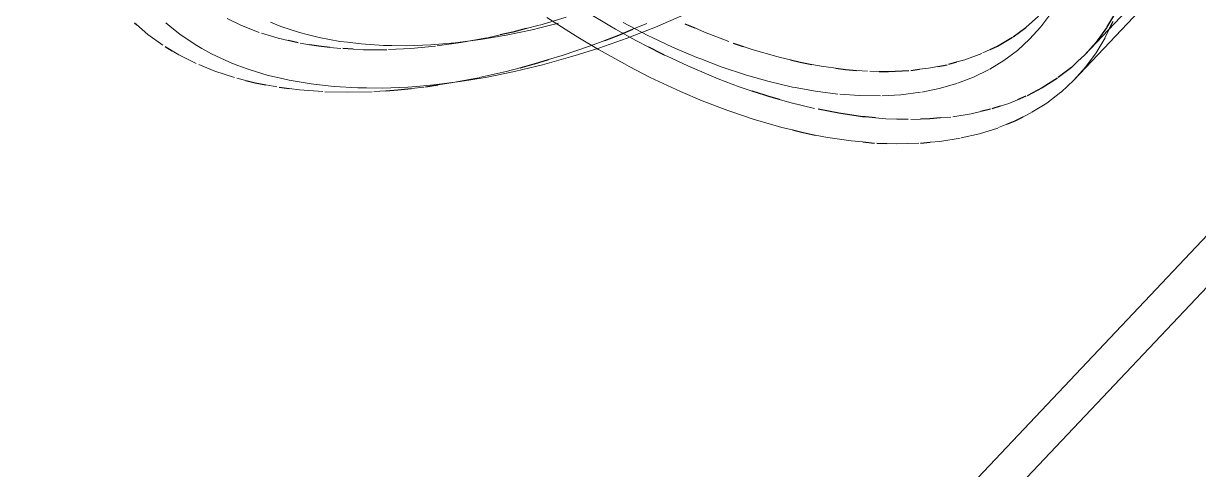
# Model space of a CAD drawing. Header units: millimetres. Extents: x -11795 to 47768, y 22971 to 65021.
# Drawn here: x 18491.8 to 18706.5, y 39193.2 to 39274.8 of the extents above; entities that cross this region are included whole.
import ezdxf

# ---------------------------------------------------------------- set-up
doc = ezdxf.new("R2010")
doc.units = ezdxf.units.MM
doc.linetypes.add('HIDDEN_50', pattern=[225, 150, -75])
doc.layers.add('PROFILE_HIDDEN', color=9, linetype='HIDDEN_50', lineweight=18)
doc.layers.add('PROFILE_VISIBLE', color=4, linetype='Continuous', lineweight=25)

msp = doc.modelspace()

# ---------------------------------------------------------------- linework, layer by layer
at = {"layer": 'PROFILE_HIDDEN'}
for p, q in [((18685.67, 39269.01), (19162.33, 39773.39)), ((18683.73, 39264.44), (18735.18, 39318.9)), ((18598.94, 39274.37), (18594.22, 39277.21)), ((18679.52, 39276.68), (18677.71, 39274.21)), ((18518.86, 39274.04), (18517.75, 39274.94)), ((18531.6, 39274.46), (18528.99, 39275.71)), ((18534.85, 39273.2), (18531.6, 39274.46)), ((18536.9, 39275.06), (18538.8, 39274.28)), ((18586.04, 39274.51), (18583.62, 39273.88)), ((18590.92, 39275.98), (18586.13, 39274.54)), ((18586.16, 39274.03), (18589.55, 39274.88)), ((18587.43, 39275.95), (18592.12, 39272.92)), ((18599.97, 39273.79), (18598.94, 39274.37)), ((18605.89, 39272.64), (18601.39, 39274.98)), ((18603.15, 39273.76), (18605.7, 39274.81)), ((18612.46, 39276.38), (18607.28, 39274.18)), ((18513.46, 39273.71), (18514.5, 39272.82)), ((18514.5, 39272.82), (18517.22, 39270.85)), ((18520.31, 39272.86), (18518.86, 39274.04)), ((18523.11, 39270.96), (18520.31, 39272.86)), ((18538.3, 39272.14), (18535.27, 39273.07)), ((18538.8, 39274.28), (18542.19, 39273.17)), ((18542.19, 39273.17), (18543.58, 39272.82)), ((18543.58, 39272.82), (18545.78, 39272.26)), ((18545.78, 39272.26), (18549.55, 39271.56)), ((18576.42, 39272.18), (18571.71, 39271.33)), ((18578.9, 39272.73), (18576.59, 39272.22)), ((18576.75, 39272.12), (18579.96, 39272.67)), ((18579.96, 39272.67), (18584.72, 39273.67)), ((18584.72, 39273.67), (18586.16, 39274.03)), ((18592.12, 39272.92), (18593.06, 39272.35)), ((18593.06, 39272.35), (18596.84, 39270.07)), ((18603.68, 39271.72), (18599.97, 39273.79)), ((18603.47, 39272.7), (18602.08, 39272.16)), ((18607.28, 39274.18), (18603.47, 39272.7)), ((18606.68, 39272.27), (18605.89, 39272.64)), ((18610.38, 39270.51), (18606.68, 39272.27)), ((18614.45, 39274.01), (18616.26, 39273.23)), ((18616.26, 39273.23), (18620.7, 39271.51)), ((18677.71, 39274.21), (18675.67, 39271.93)), ((18687.8, 39269.45), (18689.46, 39272.21)), ((18689.48, 39272.26), (18690.21, 39273.76)), ((18524.37, 39270.25), (18523.11, 39270.96)), ((18526.14, 39269.25), (18524.37, 39270.25)), ((18540.12, 39271.72), (18538.3, 39272.14)), ((18544.05, 39270.94), (18542.34, 39271.23)), ((18549.74, 39270.23), (18547.75, 39270.45)), ((18549.55, 39271.56), (18551, 39271.39)), ((18551, 39271.39), (18553.48, 39271.08)), ((18553.88, 39270.02), (18551.99, 39270.12)), ((18553.48, 39271.08), (18557.58, 39270.81)), ((18558.16, 39270.03), (18553.88, 39270.02)), ((18557.58, 39270.81), (18559.06, 39270.79)), ((18562.57, 39270.25), (18558.47, 39270.04)), ((18559.06, 39270.79), (18561.82, 39270.75)), ((18561.82, 39270.75), (18566.19, 39270.91)), ((18567.09, 39270.68), (18562.57, 39270.25)), ((18566.19, 39270.91), (18567.69, 39271.04)), ((18571.71, 39271.33), (18567.34, 39270.71)), ((18567.69, 39271.04), (18570.68, 39271.28)), ((18570.68, 39271.28), (18575.27, 39271.87)), ((18575.27, 39271.87), (18576.75, 39272.12)), ((18590.23, 39268.99), (18595.41, 39270.75)), ((18596.9, 39270.33), (18593.2, 39269.16)), ((18595.41, 39270.75), (18598, 39271.73)), ((18596.84, 39270.07), (18601.58, 39267.42)), ((18602.08, 39272.16), (18596.9, 39270.33)), ((18606.06, 39270.5), (18603.68, 39271.72)), ((18614.86, 39268.6), (18610.38, 39270.51)), ((18623.29, 39270.64), (18625.11, 39270.02)), ((18625.11, 39270.02), (18629.46, 39268.76)), ((18667.12, 39269.43), (18668.47, 39270.06)), ((18675.67, 39271.93), (18673.46, 39269.91)), ((18686.77, 39270.26), (18685.74, 39269.09)), ((18518.91, 39269.83), (18520.17, 39269.08)), ((18520.17, 39269.08), (18523.34, 39267.5)), ((18529.38, 39267.75), (18526.14, 39269.25)), ((18591.73, 39268.7), (18586.6, 39267.26)), ((18587.69, 39268.22), (18590.23, 39268.99)), ((18593.2, 39269.16), (18591.73, 39268.7)), ((18609.38, 39268.84), (18608.91, 39269.06)), ((18613.18, 39267.06), (18609.38, 39268.84)), ((18615.56, 39268.33), (18614.86, 39268.6)), ((18619.31, 39266.91), (18615.56, 39268.33)), ((18629.46, 39268.76), (18630.13, 39268.6)), ((18630.13, 39268.6), (18631.93, 39268.17)), ((18662.36, 39267.78), (18663.84, 39268.19)), ((18663.84, 39268.19), (18666.92, 39269.33)), ((18670.95, 39268.03), (18668.36, 39266.46)), ((18673.42, 39269.87), (18670.95, 39268.03)), ((18685.67, 39269.01), (18684.49, 39267.91)), ((18685.88, 39266.85), (18687.8, 39269.45)), ((18523.79, 39267.32), (18526.72, 39266.12)), ((18526.72, 39266.12), (18530.31, 39264.95)), ((18530.76, 39267.23), (18529.38, 39267.75)), ((18532.83, 39266.44), (18530.76, 39267.23)), ((18536.48, 39265.34), (18532.83, 39266.44)), ((18575.07, 39264.93), (18579.96, 39266.05)), ((18581.52, 39266.03), (18576.51, 39265)), ((18579.96, 39266.05), (18582.52, 39266.74)), ((18583.05, 39266.4), (18581.52, 39266.03)), ((18586.6, 39267.26), (18583.05, 39266.4)), ((18601.58, 39267.42), (18602.45, 39266.97)), ((18602.45, 39266.97), (18606.33, 39264.96)), ((18617.9, 39265.04), (18613.18, 39267.06)), ((18623.71, 39265.44), (18619.31, 39266.91)), ((18635.83, 39267.34), (18637.92, 39266.95)), ((18637.92, 39266.95), (18638.5, 39266.87)), ((18638.5, 39266.87), (18640.26, 39266.63)), ((18644.01, 39266.25), (18646, 39266.09)), ((18646.47, 39266.09), (18648.16, 39266.06)), ((18655.56, 39266.44), (18657.16, 39266.63)), ((18657.16, 39266.63), (18658.88, 39266.96)), ((18668.27, 39266.41), (18665.4, 39265.01)), ((18683.73, 39264.44), (18685.88, 39266.85)), ((18530.75, 39264.84), (18532.42, 39264.41)), ((18536.07, 39263.61), (18538.05, 39263.23)), ((18537.96, 39265), (18536.48, 39265.34)), ((18540.33, 39264.45), (18537.96, 39265)), ((18544.35, 39263.77), (18540.33, 39264.45)), ((18545.88, 39263.6), (18544.35, 39263.77)), ((18548.54, 39263.3), (18545.88, 39263.6)), ((18566.73, 39263.58), (18563.57, 39263.32)), ((18571.57, 39264.19), (18566.73, 39263.58)), ((18567.58, 39263.59), (18569.91, 39263.94)), ((18569.91, 39263.94), (18574.9, 39264.89)), ((18573.14, 39264.44), (18571.57, 39264.19)), ((18576.51, 39265), (18573.14, 39264.44)), ((18606.33, 39264.96), (18611.08, 39262.72)), ((18618.76, 39264.71), (18617.9, 39265.04)), ((18622.59, 39263.25), (18618.76, 39264.71)), ((18624.32, 39265.27), (18623.71, 39265.44)), ((18628.05, 39264.2), (18624.32, 39265.27)), ((18632.32, 39263.2), (18628.05, 39264.2)), ((18662.33, 39263.85), (18659.1, 39262.93)), ((18665.4, 39265.01), (18662.5, 39263.91)), ((18681.41, 39262.29), (18683.73, 39264.44)), ((18540.32, 39262.93), (18542.18, 39262.69)), ((18542.18, 39262.69), (18546.47, 39262.36)), ((18546.84, 39262.35), (18550.92, 39262.25)), ((18552.88, 39263.05), (18548.54, 39263.3)), ((18550.92, 39262.25), (18555.49, 39262.35)), ((18554.45, 39263.04), (18552.88, 39263.05)), ((18557.37, 39263.01), (18554.45, 39263.04)), ((18555.81, 39262.37), (18558, 39262.52)), ((18561.99, 39263.19), (18557.37, 39263.01)), ((18563.57, 39263.32), (18561.99, 39263.19)), ((18562.6, 39262.93), (18565, 39263.2)), ((18611.08, 39262.72), (18611.86, 39262.39)), ((18611.86, 39262.39), (18615.8, 39260.7)), ((18624.92, 39262.47), (18622.59, 39263.25)), ((18632.83, 39263.11), (18632.32, 39263.2)), ((18636.5, 39262.44), (18632.83, 39263.11)), ((18640.59, 39261.91), (18636.5, 39262.44)), ((18644.56, 39261.63), (18641, 39261.88)), ((18648.41, 39261.59), (18644.56, 39261.63)), ((18652.12, 39261.8), (18648.73, 39261.61)), ((18655.69, 39262.24), (18652.12, 39261.8)), ((18659.1, 39262.93), (18655.93, 39262.29)), ((18678.79, 39260.27), (18681.37, 39262.25)), ((18615.8, 39260.7), (18620.5, 39258.9)), ((18631.83, 39260.35), (18629.92, 39260.91)), ((18636.35, 39259.25), (18631.83, 39260.35)), ((18671.84, 39260.21), (18670.3, 39259.72)), ((18673.42, 39260.86), (18671.84, 39260.21)), ((18676.09, 39258.58), (18678.79, 39260.27)), ((18620.5, 39258.9), (18621.2, 39258.66)), ((18621.2, 39258.66), (18625.15, 39257.32)), ((18625.15, 39257.32), (18629.75, 39255.97)), ((18649.35, 39257.39), (18647.52, 39257.55)), ((18651.41, 39257.32), (18649.35, 39257.39)), ((18655.69, 39257.31), (18653.93, 39257.27)), ((18661.28, 39257.71), (18659.36, 39257.54)), ((18664.97, 39258.3), (18661.65, 39257.77)), ((18666.73, 39258.72), (18664.97, 39258.3)), ((18674.51, 39257.76), (18676, 39258.52)), ((18629.75, 39255.97), (18630.35, 39255.82)), ((18630.35, 39255.82), (18632.31, 39255.34)), ((18666.48, 39254.64), (18669.84, 39255.7)), ((18669.99, 39255.77), (18671.5, 39256.38)), ((18636.49, 39254.42), (18638.71, 39253.99)), ((18638.71, 39253.99), (18639.22, 39253.91)), ((18639.22, 39253.91), (18643.06, 39253.35)), ((18643.06, 39253.35), (18645.18, 39253.16)), ((18649.56, 39252.88), (18651.41, 39252.81)), ((18651.41, 39252.81), (18655.4, 39252.91)), ((18657.49, 39253.09), (18659.25, 39253.24)), ((18659.25, 39253.24), (18662.94, 39253.82)), ((18663.18, 39253.88), (18666.48, 39254.64))]:
    msp.add_line(p, q, dxfattribs=at)
at = {"layer": 'PROFILE_VISIBLE'}
for p, q in [((17359.37, 37798.98), (20842.45, 41485.92)), ((17350.49, 37799.52), (20804.43, 41454.37)), ((18691.38, 39276.86), (18689.73, 39274.09)), ((18512.02, 39274.97), (18512.43, 39274.61)), ((18512.43, 39274.61), (18513.46, 39273.71)), ((18612.64, 39274.79), (18614.45, 39274.01)), ((18675, 39274.12), (18677.27, 39276.16)), ((18690.21, 39273.76), (18690.93, 39275.25)), ((18581.21, 39273.24), (18578.9, 39272.73)), ((18583.62, 39273.88), (18581.21, 39273.24)), ((18598, 39271.73), (18600.6, 39272.7)), ((18600.6, 39272.7), (18603.15, 39273.76)), ((18669.81, 39270.7), (18672.51, 39272.3)), ((18672.64, 39272.39), (18675, 39274.12)), ((18689.71, 39274.04), (18687.8, 39271.42)), ((18517.66, 39270.59), (18518.91, 39269.83)), ((18541.94, 39271.29), (18540.12, 39271.72)), ((18545.76, 39270.66), (18544.05, 39270.94)), ((18547.75, 39270.45), (18545.76, 39270.66)), ((18551.99, 39270.12), (18550.11, 39270.22)), ((18608.43, 39269.29), (18606.06, 39270.5)), ((18621.48, 39271.25), (18623.29, 39270.64)), ((18668.47, 39270.06), (18669.81, 39270.7)), ((18687.8, 39271.42), (18686.77, 39270.26)), ((18585.16, 39267.45), (18587.69, 39268.22)), ((18608.91, 39269.06), (18608.43, 39269.29)), ((18631.93, 39268.17), (18633.73, 39267.74)), ((18684.49, 39267.91), (18683.32, 39266.8)), ((18582.52, 39266.74), (18585.07, 39267.42)), ((18633.73, 39267.74), (18635.83, 39267.34)), ((18640.26, 39266.63), (18642.01, 39266.4)), ((18642.01, 39266.4), (18644.01, 39266.25)), ((18648.16, 39266.06), (18649.86, 39266.03)), ((18649.86, 39266.03), (18653.58, 39266.21)), ((18653.96, 39266.25), (18655.56, 39266.44)), ((18658.88, 39266.96), (18660.59, 39267.29)), ((18660.87, 39267.37), (18662.36, 39267.78)), ((18683.32, 39266.8), (18680.88, 39264.92)), ((18532.42, 39264.41), (18534.09, 39263.99)), ((18534.09, 39263.99), (18536.07, 39263.61)), ((18565.25, 39263.23), (18567.58, 39263.59)), ((18680.75, 39264.82), (18677.98, 39263.05)), ((18538.46, 39263.18), (18540.32, 39262.93)), ((18558, 39262.52), (18560.19, 39262.67)), ((18560.19, 39262.67), (18562.6, 39262.93)), ((18627.24, 39261.69), (18624.92, 39262.47)), ((18628.01, 39261.46), (18627.24, 39261.69)), ((18629.92, 39260.91), (18628.01, 39261.46)), ((18675, 39261.51), (18673.42, 39260.86)), ((18677.98, 39263.05), (18675.2, 39261.62)), ((18670.3, 39259.72), (18668.77, 39259.23)), ((18640.78, 39258.39), (18637.02, 39259.12)), ((18645.12, 39257.77), (18640.78, 39258.39)), ((18645.69, 39257.72), (18645.12, 39257.77)), ((18647.52, 39257.55), (18645.69, 39257.72)), ((18653.47, 39257.25), (18651.41, 39257.32)), ((18657.45, 39257.36), (18655.69, 39257.31)), ((18659.36, 39257.54), (18657.45, 39257.36)), ((18668.49, 39259.14), (18666.73, 39258.72)), ((18673.01, 39257), (18674.51, 39257.76)), ((18632.31, 39255.34), (18634.27, 39254.86)), ((18671.5, 39256.38), (18673.01, 39257)), ((18634.27, 39254.86), (18636.49, 39254.42)), ((18645.18, 39253.16), (18647.3, 39252.96)), ((18647.71, 39252.95), (18649.56, 39252.88)), ((18655.72, 39252.93), (18657.49, 39253.09))]:
    msp.add_line(p, q, dxfattribs=at)

doc.saveas('drawing.dxf')
